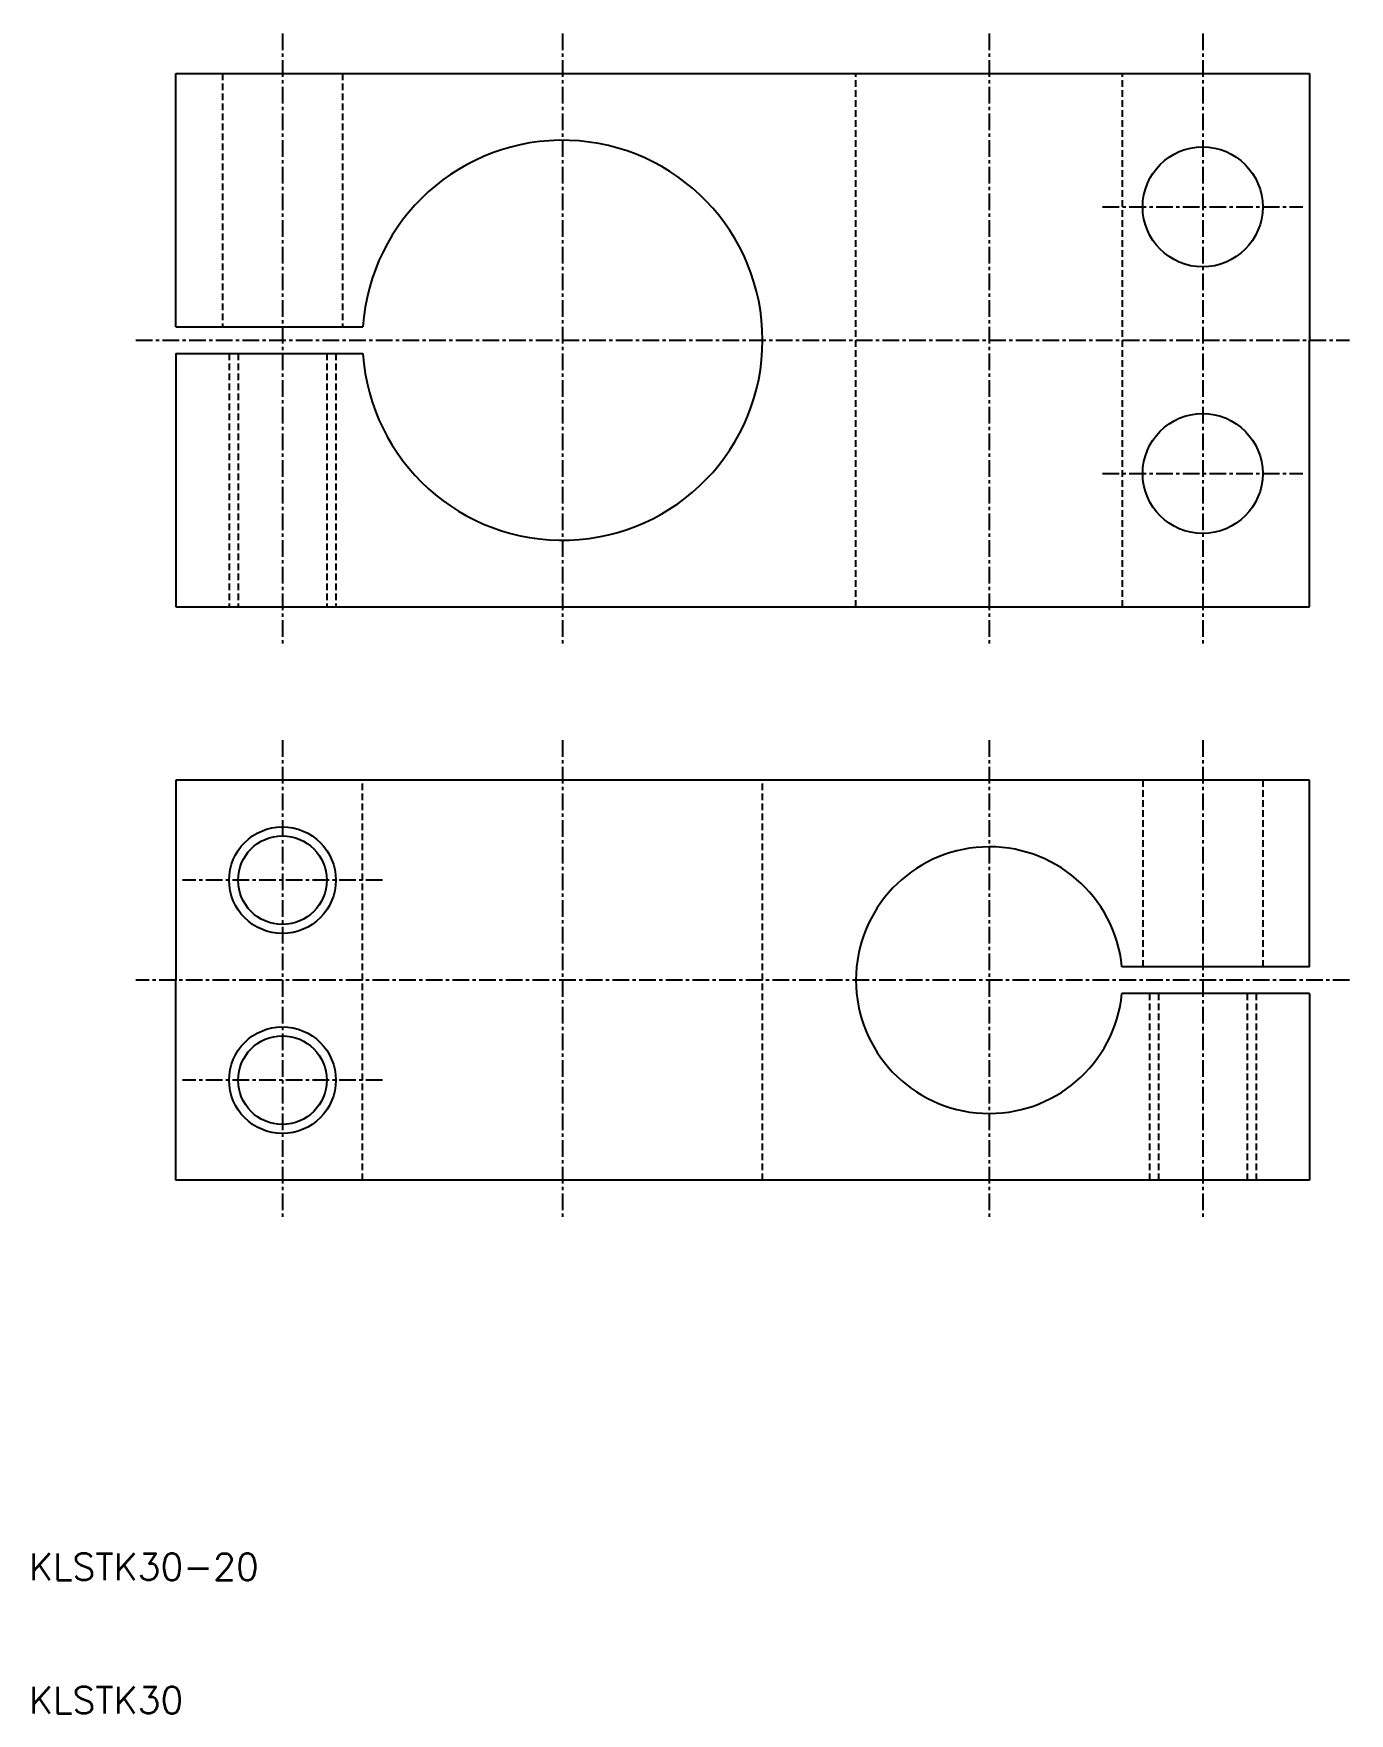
# Model space of a CAD drawing. Extents: x 10 to 109, y 10 to 136.
import ezdxf

# ---------------------------------------------------------------- set-up
doc = ezdxf.new("R2010")
doc.units = 0
doc.linetypes.add('CENTER', pattern=[2, 1.25, -0.25, 0.25, -0.25])
doc.linetypes.add('DASHED', pattern=[0.75, 0.5, -0.25])
doc.layers.get('0').update_dxf_attribs({"linetype": 'CONTINUOUS'})
doc.layers.add('CENTER', color=1, linetype='CENTER')
doc.styles.get("Standard").update_dxf_attribs({"font": 'txt.shx', "bigfont": 'extfont.shx'})

msp = doc.modelspace()

# ---------------------------------------------------------------- linework, layer by layer
for p, q in [((21, 133), (106, 133)), ((21, 114), (21, 133)), ((106, 133), (106, 113)), ((21, 114), (35.0334, 114)), ((106, 93), (106, 113)), ((21, 112), (21, 93)), ((21, 112), (35.0334, 112)), ((21, 93), (106, 93)), ((106, 80), (21, 80)), ((21, 80), (21, 65)), ((106, 66), (106, 80)), ((106, 66), (91.9499, 66)), ((21, 50), (21, 65)), ((106, 64), (91.9499, 64)), ((106, 64), (106, 50)), ((106, 50), (21, 50))]:
    msp.add_line(p, q)
at = {"color": 3, "linetype": 'DASHED'}
for p, q in [((24.5, 133), (24.5, 114)), ((33.5, 133), (33.5, 114)), ((72, 93), (72, 133)), ((92, 93), (92, 133)), ((25, 112), (25, 93)), ((25.6765, 112), (25.6765, 93)), ((32.3235, 112), (32.3235, 93)), ((33, 112), (33, 93)), ((35, 50), (35, 80)), ((65, 50), (65, 80)), ((93.5, 80), (93.5, 66)), ((102.5, 80), (102.5, 66)), ((94, 64), (94, 50)), ((94.6765, 64), (94.6765, 50)), ((101.3235, 64), (101.3235, 50)), ((102, 64), (102, 50))]:
    msp.add_line(p, q, dxfattribs=at)
for centre in [(98, 123), (98, 103)]:
    msp.add_circle(centre, 4.5)
at = {"color": 3, "linetype": 'CONTINUOUS'}
for centre in [(29, 72.5), (29, 57.5)]:
    msp.add_circle(centre, 4, dxfattribs=at)
at = {"color": 7, "linetype": 'CONTINUOUS'}
for centre in [(29, 72.5), (29, 57.5)]:
    msp.add_circle(centre, 3.3235, dxfattribs=at)
for centre, radius, start, end in [((50, 113), 15, 183.822554, 176.177446), ((82, 65), 10, 5.73917, 354.26083)]:
    msp.add_arc(centre, radius, start, end)
at = {"layer": 'CENTER', "color": 1, "linetype": 'CENTER'}
for p, q in [((29, 136), (29, 90)), ((50, 136), (50, 90)), ((82, 136), (82, 90)), ((98, 136), (98, 90)), ((90.5, 123), (105.5, 123)), ((18, 113), (109, 113)), ((90.5, 103), (105.5, 103)), ((29, 83), (29, 47)), ((50, 83), (50, 47)), ((82, 83), (82, 47)), ((98, 83), (98, 47)), ((36.5, 72.5), (21.5, 72.5)), ((109, 65), (18, 65)), ((36.5, 57.5), (21.5, 57.5))]:
    msp.add_line(p, q, dxfattribs=at)

# ---------------------------------------------------------------- texts
for s, p in [('KLSTK30-20', (10, 20)), ('KLSTK30', (10, 10))]:
    msp.add_text(s, height=2).set_placement(p)

doc.saveas('drawing.dxf')
